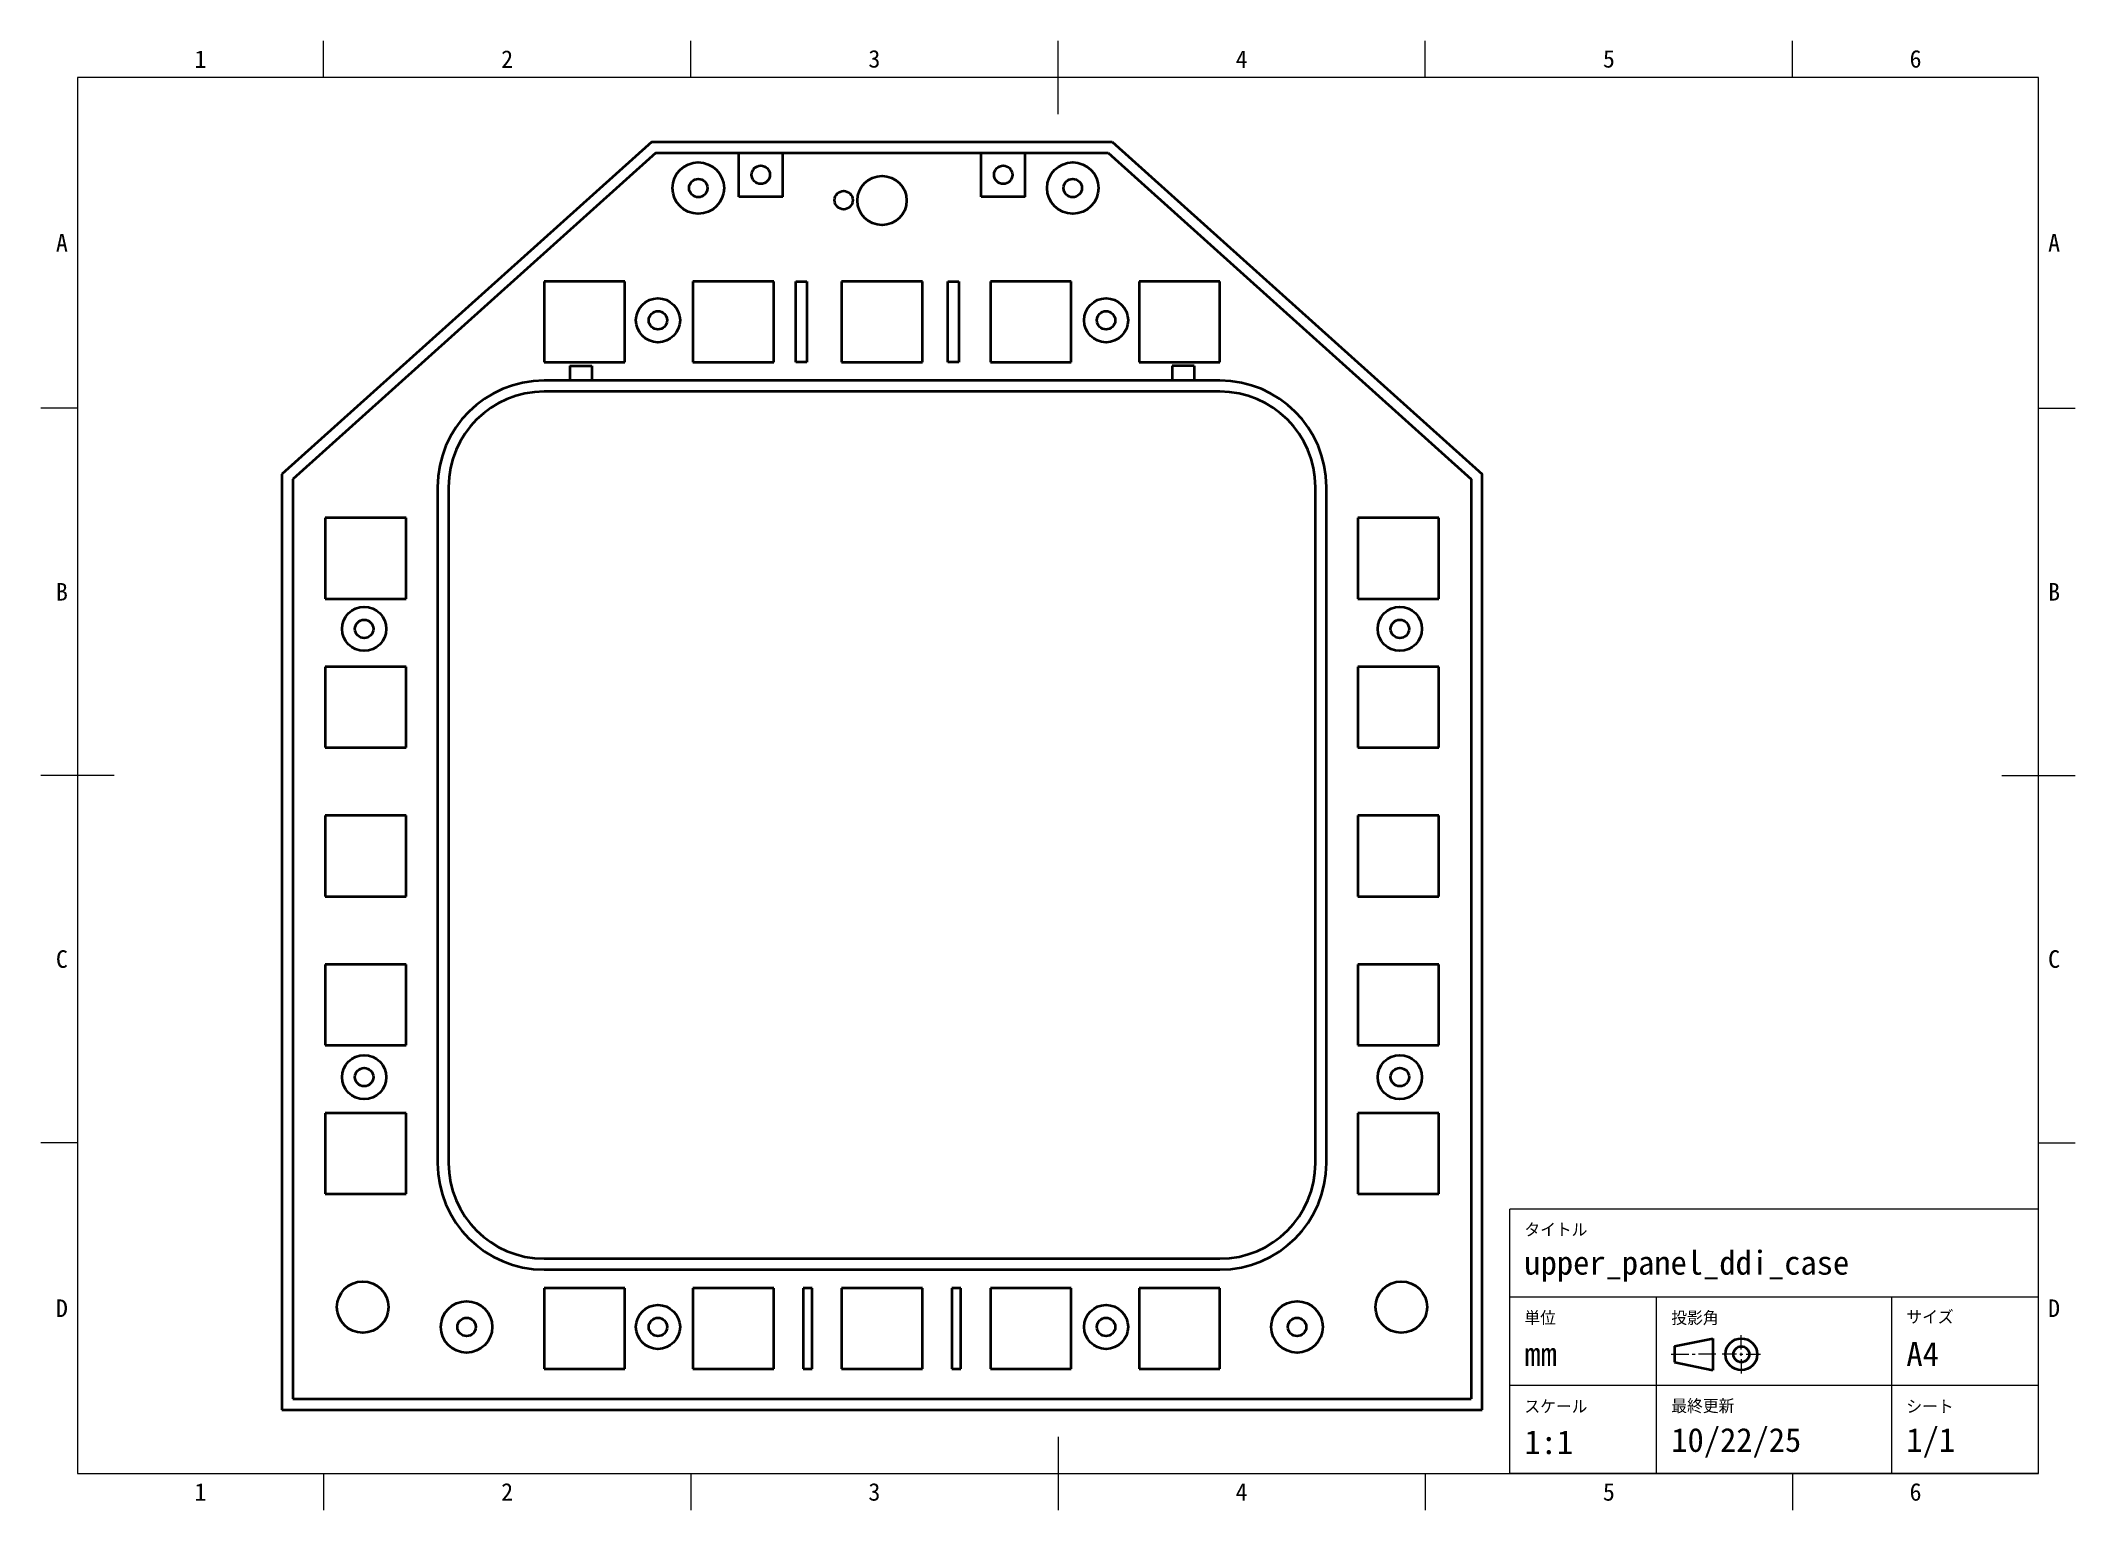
# Model space of a CAD drawing. Header units: millimetres. Extents: x 15 to 292, y 5 to 205.
import ezdxf

# ---------------------------------------------------------------- set-up
doc = ezdxf.new("R2010")
doc.units = ezdxf.units.MM
doc.layers.add('ジオメトリ', color=7, linetype='Continuous')
doc.layers.add('境界', color=7, linetype='Continuous')
doc.styles.add('Shapr0', font='txt', dxfattribs={"height": 2.3925})
doc.styles.add('Shapr10', font='txt', dxfattribs={"height": 2.3925})
doc.styles.add('Shapr11', font='txt', dxfattribs={"height": 2.3925})
doc.styles.add('Shapr13', font='txt', dxfattribs={"height": 2.3925})
doc.styles.add('Shapr14', font='txt', dxfattribs={"height": 2.3925})
doc.styles.add('Shapr17', font='txt', dxfattribs={"height": 2.3925})
doc.styles.add('Shapr2', font='txt', dxfattribs={"height": 2.3925})
doc.styles.add('Shapr3', font='txt', dxfattribs={"height": 2.3925})
doc.styles.add('Shapr4', font='txt', dxfattribs={"height": 2.3925})
doc.styles.add('Shapr5', font='txt', dxfattribs={"height": 2.3925})
doc.styles.add('Shapr6', font='txt', dxfattribs={"height": 2.3925})
doc.styles.add('Shapr7', font='txt', dxfattribs={"height": 2.3925})
doc.styles.add('Shapr8', font='txt', dxfattribs={"height": 2.3925})
doc.styles.add('Shapr9', font='txt', dxfattribs={"height": 2.3925})

# ---------------------------------------------------------------- blocks, each defined once
blk = doc.blocks.new('*U2')
at = {"layer": '境界', "linetype": 'Continuous', "lineweight": 15}
for p, q in [((287, 46), (215, 46)), ((215, 10), (215, 46)), ((287, 10), (287, 46)), ((287, 34), (215, 34)), ((235, 10), (235, 34)), ((267, 10), (267, 34)), ((246.53, 26.88), (246.53, 28.83)), ((237, 26.23), (239.38, 26.23)), ((239.82, 26.23), (240.25, 26.23)), ((243.07, 26.23), (240.68, 26.23)), ((245.88, 26.23), (243.93, 26.23)), ((246.32, 26.23), (246.75, 26.23)), ((246.53, 26.02), (246.53, 26.45)), ((246.53, 25.58), (246.53, 23.63)), ((247.18, 26.23), (249.13, 26.23)), ((287, 22), (215, 22)), ((287, 10), (215, 10))]:
    blk.add_line(p, q, dxfattribs=at)
at = {"layer": '境界', "linetype": 'Continuous', "lineweight": 40}
for p, q in [((237.43, 27.32), (242.63, 28.4)), ((242.63, 28.4), (242.63, 24.07)), ((237.43, 27.32), (237.43, 25.15)), ((237.43, 25.15), (242.63, 24.07))]:
    blk.add_line(p, q, dxfattribs=at)
for radius in [2.17, 1.08]:
    blk.add_circle((246.53, 26.23), radius, dxfattribs=at)

msp = doc.modelspace()

# ---------------------------------------------------------------- linework, layer by layer
at = {"layer": 'ジオメトリ', "linetype": 'Continuous', "lineweight": 40}
for p, q in [((98.19, 191.25), (47.84, 145.99)), ((98.19, 191.25), (160.89, 191.25)), ((160.89, 191.25), (211.24, 145.99)), ((98.77, 189.75), (49.34, 145.32)), ((98.77, 189.75), (110.04, 189.75)), ((110.04, 189.75), (116.04, 189.75)), ((110.04, 183.75), (110.04, 189.75)), ((116.04, 189.75), (143.04, 189.75)), ((116.04, 183.75), (116.04, 189.75)), ((143.04, 189.75), (149.04, 189.75)), ((143.04, 183.75), (143.04, 189.75)), ((149.04, 189.75), (160.32, 189.75)), ((149.04, 183.75), (149.04, 189.75)), ((160.32, 189.75), (209.74, 145.32)), ((116.04, 183.75), (110.04, 183.75)), ((149.04, 183.75), (143.04, 183.75)), ((94.54, 172.25), (83.54, 172.25)), ((83.54, 172.25), (83.54, 161.25)), ((94.54, 161.25), (94.54, 172.25)), ((103.79, 172.25), (103.79, 161.25)), ((114.79, 172.25), (103.79, 172.25)), ((114.79, 161.25), (114.79, 172.25)), ((117.81, 172.25), (119.31, 172.25)), ((117.81, 161.25), (117.81, 172.25)), ((119.31, 172.25), (119.31, 161.25)), ((124.04, 172.25), (124.04, 161.25)), ((135.04, 172.25), (124.04, 172.25)), ((135.04, 161.25), (135.04, 172.25)), ((138.49, 172.25), (139.99, 172.25)), ((138.49, 161.25), (138.49, 172.25)), ((139.99, 172.25), (139.99, 161.25)), ((144.29, 172.25), (144.29, 161.25)), ((155.29, 172.25), (144.29, 172.25)), ((155.29, 161.25), (155.29, 172.25)), ((164.54, 172.25), (164.54, 161.25)), ((175.54, 172.25), (164.54, 172.25)), ((175.54, 161.25), (175.54, 172.25)), ((83.54, 161.25), (94.54, 161.25)), ((87.04, 160.75), (90.04, 160.75)), ((87.04, 160.75), (87.04, 158.75)), ((90.04, 160.75), (90.04, 158.75)), ((103.79, 161.25), (114.79, 161.25)), ((119.31, 161.25), (117.81, 161.25)), ((124.04, 161.25), (135.04, 161.25)), ((139.99, 161.25), (138.49, 161.25)), ((144.29, 161.25), (155.29, 161.25)), ((164.54, 161.25), (175.54, 161.25)), ((172.04, 160.75), (169.04, 160.75)), ((169.04, 160.75), (169.04, 158.75)), ((172.04, 160.75), (172.04, 158.75)), ((87.04, 158.75), (83.54, 158.75)), ((90.04, 158.75), (87.04, 158.75)), ((169.04, 158.75), (90.04, 158.75)), ((172.04, 158.75), (169.04, 158.75)), ((175.54, 158.75), (172.04, 158.75)), ((175.54, 157.25), (83.54, 157.25)), ((47.84, 145.99), (47.84, 18.65)), ((49.34, 145.32), (49.34, 20.15)), ((69.04, 144.25), (69.04, 52.25)), ((70.54, 144.25), (70.54, 52.25)), ((188.54, 52.25), (188.54, 144.25)), ((190.04, 52.25), (190.04, 144.25)), ((209.74, 145.32), (209.74, 20.15)), ((211.24, 18.65), (211.24, 145.99)), ((64.74, 140.05), (53.74, 140.05)), ((53.74, 140.05), (53.74, 129.05)), ((64.74, 129.05), (64.74, 140.05)), ((205.34, 140.05), (194.34, 140.05)), ((194.34, 140.05), (194.34, 129.05)), ((205.34, 129.05), (205.34, 140.05)), ((53.74, 129.05), (64.74, 129.05)), ((194.34, 129.05), (205.34, 129.05)), ((53.74, 119.8), (53.74, 108.8)), ((64.74, 119.8), (53.74, 119.8)), ((64.74, 108.8), (64.74, 119.8)), ((205.34, 119.8), (194.34, 119.8)), ((194.34, 119.8), (194.34, 108.8)), ((205.34, 108.8), (205.34, 119.8)), ((53.74, 108.8), (64.74, 108.8)), ((194.34, 108.8), (205.34, 108.8)), ((64.74, 99.55), (53.74, 99.55)), ((53.74, 99.55), (53.74, 88.55)), ((64.74, 88.55), (64.74, 99.55)), ((205.34, 99.55), (194.34, 99.55)), ((194.34, 99.55), (194.34, 88.55)), ((205.34, 88.55), (205.34, 99.55)), ((53.74, 88.55), (64.74, 88.55)), ((194.34, 88.55), (205.34, 88.55)), ((64.74, 79.3), (53.74, 79.3)), ((53.74, 79.3), (53.74, 68.3)), ((64.74, 68.3), (64.74, 79.3)), ((205.34, 79.3), (194.34, 79.3)), ((194.34, 79.3), (194.34, 68.3)), ((205.34, 68.3), (205.34, 79.3)), ((53.74, 68.3), (64.74, 68.3)), ((194.34, 68.3), (205.34, 68.3)), ((64.74, 59.05), (53.74, 59.05)), ((53.74, 59.05), (53.74, 48.05)), ((64.74, 48.05), (64.74, 59.05)), ((205.34, 59.05), (194.34, 59.05)), ((194.34, 59.05), (194.34, 48.05)), ((205.34, 48.05), (205.34, 59.05)), ((53.74, 48.05), (64.74, 48.05)), ((194.34, 48.05), (205.34, 48.05)), ((83.54, 39.25), (175.54, 39.25)), ((83.54, 37.75), (175.54, 37.75)), ((94.54, 35.25), (83.54, 35.25)), ((83.54, 35.25), (83.54, 24.25)), ((94.54, 24.25), (94.54, 35.25)), ((114.79, 35.25), (103.79, 35.25)), ((103.79, 35.25), (103.79, 24.25)), ((114.79, 24.25), (114.79, 35.25)), ((120.04, 35.25), (118.79, 35.25)), ((118.79, 35.25), (118.79, 24.25)), ((120.04, 24.25), (120.04, 35.25)), ((124.04, 35.25), (124.04, 24.25)), ((135.04, 35.25), (124.04, 35.25)), ((135.04, 24.25), (135.04, 35.25)), ((139.04, 35.25), (139.04, 24.25)), ((140.29, 35.25), (139.04, 35.25)), ((140.29, 24.25), (140.29, 35.25)), ((155.29, 35.25), (144.29, 35.25)), ((144.29, 35.25), (144.29, 24.25)), ((155.29, 24.25), (155.29, 35.25)), ((175.54, 35.25), (164.54, 35.25)), ((164.54, 35.25), (164.54, 24.25)), ((175.54, 24.25), (175.54, 35.25)), ((83.54, 24.25), (94.54, 24.25)), ((103.79, 24.25), (114.79, 24.25)), ((118.79, 24.25), (120.04, 24.25)), ((124.04, 24.25), (135.04, 24.25)), ((139.04, 24.25), (140.29, 24.25)), ((144.29, 24.25), (155.29, 24.25)), ((164.54, 24.25), (175.54, 24.25)), ((49.34, 20.15), (209.74, 20.15)), ((47.84, 18.65), (211.24, 18.65))]:
    msp.add_line(p, q, dxfattribs=at)
for centre, radius in [((104.53, 184.95), 3.5), ((155.51, 184.95), 3.5), ((104.53, 184.95), 1.25), ((113.04, 186.75), 1.25), ((129.54, 183.25), 3.35), ((146.04, 186.75), 1.25), ((155.51, 184.95), 1.25), ((124.32, 183.3), 1.25), ((99.04, 166.95), 3), ((160.04, 166.95), 3), ((99.04, 166.95), 1.25), ((160.04, 166.95), 1.25), ((59.04, 124.95), 3), ((200.04, 124.95), 3), ((59.04, 124.95), 1.25), ((200.04, 124.95), 1.25), ((59.04, 63.95), 3), ((200.04, 63.95), 3), ((59.04, 63.95), 1.25), ((200.04, 63.95), 1.25), ((58.84, 32.65), 3.5), ((200.24, 32.65), 3.5), ((72.98, 29.95), 3.5), ((186.04, 29.95), 3.5), ((72.98, 29.95), 1.25), ((99.04, 29.95), 3), ((99.04, 29.95), 1.25), ((160.04, 29.95), 3), ((160.04, 29.95), 1.25), ((186.04, 29.95), 1.25)]:
    msp.add_circle(centre, radius, dxfattribs=at)
for centre, radius, start, end in [((83.54, 144.25), 14.5, 90, 180), ((175.54, 144.25), 14.5, 0, 90), ((83.54, 144.25), 13, 90, 180), ((175.54, 144.25), 13, 0, 90), ((83.54, 52.25), 14.5, 180, 270), ((83.54, 52.25), 13, 180, 270), ((175.54, 52.25), 13, 270, 0), ((175.54, 52.25), 14.5, 270, 0)]:
    msp.add_arc(centre, radius, start, end, dxfattribs=at)
at = {"layer": '境界', "linetype": 'Continuous', "lineweight": 15}
for p, q in [((53.5, 200), (53.5, 205)), ((103.5, 200), (103.5, 205)), ((153.5, 195), (153.5, 205)), ((203.5, 200), (203.5, 205)), ((253.5, 200), (253.5, 205)), ((287, 200), (20, 200)), ((20, 200), (20, 10)), ((287, 10), (287, 200)), ((20, 155), (15, 155)), ((287, 155), (292, 155)), ((25, 105), (15, 105)), ((282, 105), (292, 105)), ((20, 55), (15, 55)), ((287, 55), (292, 55)), ((153.5, 15), (153.5, 5)), ((20, 10), (287, 10)), ((53.5, 10), (53.5, 5)), ((103.5, 10), (103.5, 5)), ((203.5, 10), (203.5, 5)), ((253.5, 10), (253.5, 5))]:
    msp.add_line(p, q, dxfattribs=at)

# ---------------------------------------------------------------- block references
msp.add_blockref('*U2', (0, 0))

# ---------------------------------------------------------------- texts
at = {"layer": '境界', "linetype": 'Continuous', "lineweight": 15, "char_height": 2.39, "width": 2.3925, "style": 'Shapr0'}
for s, insert, attachment_point in [('1', (36.75, 201.3), 8), ('2', (78.5, 201.3), 8), ('3', (128.5, 201.3), 8), ('4', (178.5, 201.3), 8), ('5', (228.5, 201.3), 8), ('6', (270.25, 201.3), 8), ('A', (18.7, 177.5), 6), ('A', (288.3, 177.5), 4), ('B', (18.7, 130), 6), ('B', (288.3, 130), 4), ('C', (18.7, 80), 6), ('C', (288.3, 80), 4), ('D', (18.7, 32.5), 6), ('D', (288.3, 32.5), 4), ('1', (36.75, 8.7), 2), ('2', (78.5, 8.7), 2), ('3', (128.5, 8.7), 2), ('4', (178.5, 8.7), 2), ('5', (228.5, 8.7), 2), ('6', (270.25, 8.7), 2)]:
    msp.add_mtext(s, dxfattribs=dict(at, insert=insert, attachment_point=attachment_point))
at = {"layer": '境界', "linetype": 'Continuous', "lineweight": 15, "attachment_point": 1}
for s, insert, char_height, style in [('タイトル', (217, 44.03), 1.65, 'Shapr2'), ('upper_panel_ddi_case', (217, 40.32), 3.25, 'Shapr3'), ('単位', (217, 32.03), 1.65, 'Shapr4'), ('投影角', (237, 32.03), 1.65, 'Shapr7'), ('サイズ', (269, 32.15), 1.65, 'Shapr8'), ('A4', (269, 27.9), 3.25, 'Shapr9'), ('mm', (217, 27.9), 3.25, 'Shapr5'), ('スケール', (217, 19.97), 1.65, 'Shapr6'), ('最終更新', (237, 20.04), 1.65, 'Shapr11'), ('シート', (269, 19.97), 1.65, 'Shapr13'), ('1:1', (217, 15.9), 3.25, 'Shapr10'), ('10/22/25', (237, 16.2), 3.25, 'Shapr17'), ('1/1', (269, 16.2), 3.25, 'Shapr14')]:
    msp.add_mtext(s, dxfattribs=dict(at, insert=insert, char_height=char_height, style=style))

doc.saveas('drawing.dxf')
